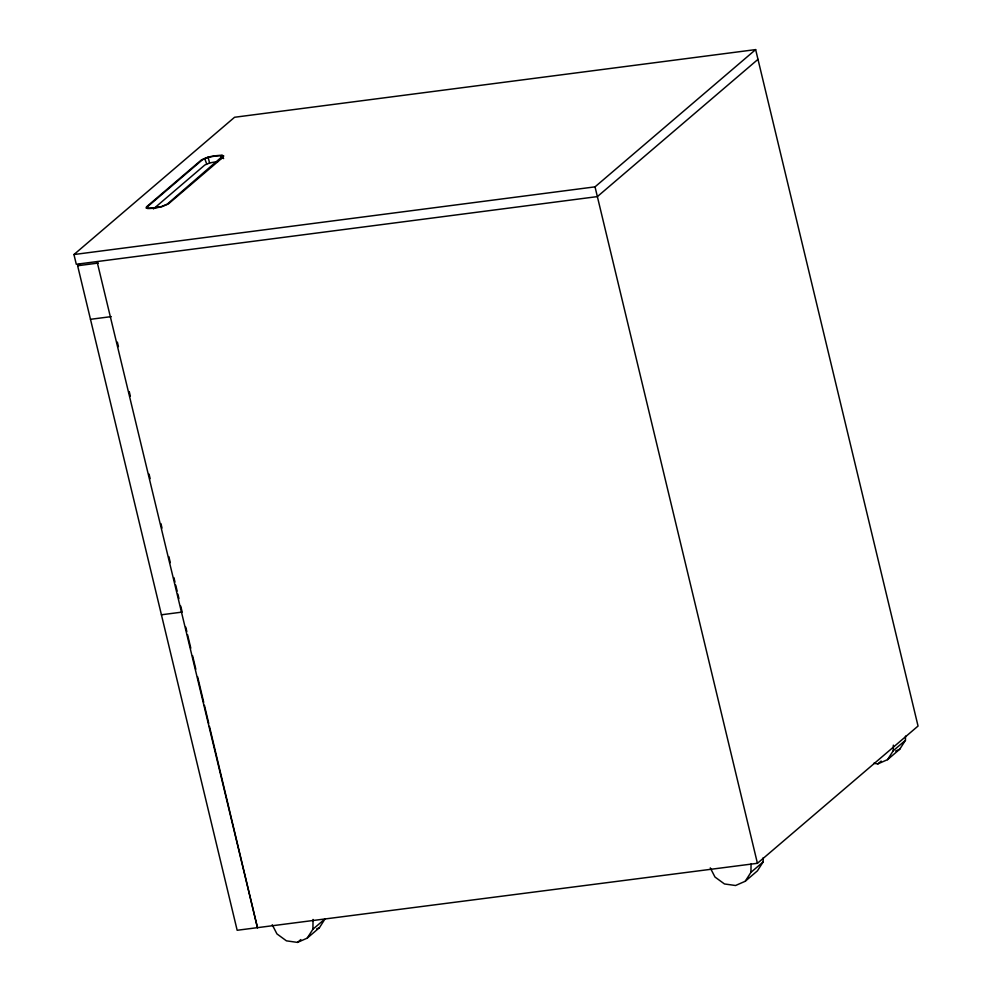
<?xml version="1.0" encoding="UTF-8"?>
<svg xmlns="http://www.w3.org/2000/svg" width="992" height="992" viewBox="0 0 992 992"><rect width="100%" height="100%" fill="white"/><g stroke="black" fill="none" stroke-linecap="round" stroke-linejoin="round"><path stroke-width="1.49" d="M272.23 924.755L276.942 933.906L286.44 940.85L297.513 942.4L307.198 938.147L312.902 929.244L313.05 919.46M710.272 867.876L714.972 877.027L724.47 883.959L735.556 885.509L745.24 881.268L750.932 872.352L751.068 863.97M745.24 881.268L757.429 870.84L763.133 861.936L763.195 857.733M873.716 763.307L877.87 763.89L887.555 759.649L893.246 750.733L893.346 745.141M887.555 759.649L899.756 749.22L905.448 740.305L905.522 736.114M222.605 156.178L167.301 204.104L161.634 206.497A20.547 4.799 -13.5 0 1 148.664 208.184L147.163 207.675L147.572 206.658L202.467 159.749L208.134 157.356A20.547 4.799 -13.5 0 1 221.104 155.67L222.605 156.178L223.584 158.608M307.198 938.147L319.399 927.731L325.091 918.815L312.902 929.244M757.987 59.346L597.37 196.602L76.297 264.269L73.954 254.535L234.571 117.267L755.644 49.6L918.046 726.045L757.429 863.3L237.162 930.273L77.624 265.744L79.98 263.723M153.413 208.94L204.811 165.019L209.597 162.998A19.418 4.538 -13.5 0 1 217.818 161.659M73.954 254.535L595.026 186.856L755.644 49.6M297.513 942.4L300.849 939.56M750.932 872.352L763.133 861.936M877.87 763.89L881.194 761.05M893.246 750.733L905.448 740.305M316.634 928.946L319.399 927.731M895.602 751.043L899.756 749.22M77.624 265.744L98.382 263.041M90.483 319.312L111.253 316.622M161.423 614.78L182.181 612.089L180.742 606.087M221.985 155.298L223.708 155.88L223.225 157.058L168.33 203.968L161.808 206.72A21.675 5.059 -13.5 0 1 147.783 208.543L146.06 207.96L146.543 206.795L201.438 159.886L207.96 157.12A21.675 5.059 -13.5 0 1 221.985 155.298L222.58 157.827M204.699 158.497L206.696 163.965M208.134 157.356L209.597 162.998M595.026 186.856L757.429 863.3M117.366 342.116L118.445 346.617M129.258 391.604L130.336 396.106M149.06 474.102L150.139 478.603M160.94 523.602L162.018 528.091M168.863 556.599L170.302 562.588M173.898 577.592L174.976 582.093M175.708 585.094L177.146 591.083M177.866 594.084L178.944 598.585M97.055 261.578L257.523 927.929L209.448 726.392M185.777 627.13L186.843 631.644M187.562 634.644L190.799 648.185M192.584 655.7L195.821 669.24M197.606 676.755L203.707 702.324M204.426 705.337L208.729 723.379M221.104 155.67L221.328 158.559"/></g></svg>
